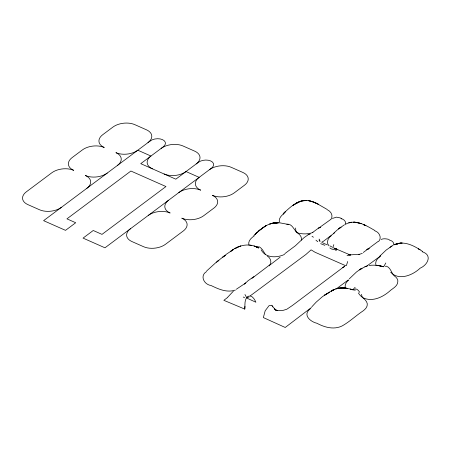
<?xml version="1.0" encoding="UTF-8"?>
<svg xmlns="http://www.w3.org/2000/svg" width="451" height="451" viewBox="0 0 451 451"><rect width="100%" height="100%" fill="white"/><g stroke="black" fill="none" stroke-linecap="round" stroke-linejoin="round"><path stroke-width="0.68" d="M393.813 244.837C394.197 242.215 391.558 240.462 389.286 240.033M227.332 297.666L223.865 300.327L244.763 309.093C245.197 304.78 244.081 299.475 247.898 296.341C251.889 294.621 254.578 299.126 255.875 302.221L246.973 298.167M301.313 240.118C302.131 236.933 299.633 234.092 296.989 232.705M244.961 306.37L244.763 309.093M383.643 266.868L385.791 262.978M347.693 261.512L346.362 265.667L345.325 265.543L315.069 252.272L311.094 249.848L305.981 254.415L250.446 295.709M332.669 247.926L333.819 244.639M330.882 219.507C333.514 216.153 331.186 211.468 327.618 209.952M378.564 241.567C382.138 237.936 379.347 232.192 374.944 230.861M269.213 265.893C272.173 262.978 270.882 257.949 267.364 256.129M344.835 224.902C347.14 222.236 343.854 218.966 341.057 218.69M311.878 306.748L316.185 302.136L322.572 296.549L332.573 290.235L337.179 288.414M227.524 297.406L233.376 291.177M349.316 278.819L356.465 272.004L360.417 269.157L366.099 266.282M352.823 289.751L355.123 287.315M253.8 235.625L259.505 230.275L263.536 227.389L261.044 229.198C265.865 225.117 272.009 222.225 278.453 222.839L271.141 223.499L273.977 222.963L269.715 224.051L272.618 223.172L278.453 222.839M379.77 256.151L386.118 250.102L391.88 246.083L389.991 247.289M284.074 212.962C288.398 208.796 292.896 204.591 298.444 202.121L296.713 202.95C303.478 198.682 312.16 200.486 318.637 204.433L317.521 203.886L327.246 209.506M333.655 233.274L337.309 229.909L343.989 225.055M206.789 270.848L216.317 262.211L226.673 254.031L233.325 249.595L230.686 251.32C237.942 245.412 248.157 242.903 256.884 247.007L254.178 246.122L256.884 247.007M251.962 278.357L269.591 264.974M310.265 308.811C302.255 314.77 310.288 321.749 316.957 323.277C324.5 327.313 333.633 329.957 341.852 326.073C348.815 322.302 354.683 316.788 361.138 312.233C364.036 310.378 367.695 307.723 367.294 303.822C366.398 298.872 360.439 297.209 358.331 292.834M253.93 276.564L247.954 280.815L244.504 284.091L245.767 282.94L236.33 289.254M363.292 252.464L378.045 241.494M318.479 228.116L320.481 227.293L318.479 228.116L312.475 232.575M334.732 232.699L323.525 241.217L321.625 242.249M311.5 307.464L285.229 327.477L263.356 317.577L265.177 310.79L269.01 305.699L271.553 305.254L275.64 309.95L274.242 308.749L277.162 310.446L280.06 310.66L283.425 310.282L286.842 309.223L292.383 305.49L344.823 266.073M269.997 264.957L280.156 257.155M258.423 231.194L260.808 229.328L256.281 233.066M348.865 279.913C346.396 281.728 344.226 284.976 345.483 288.116M337.083 288.307L348.172 280.032M216.497 262.223L218.893 260.278L217.63 261.304M331.243 235.743C327.99 237.784 325.966 242.632 328.903 245.789M206.643 271.525C199.41 275.685 204.14 284.671 211.079 285.517C218.611 289.159 226.926 292.981 235.433 290.032M327.939 293.139L327.037 293.832L329.433 292.062L328.396 292.789M283.904 213.735C280.917 215.623 277.923 219.462 279.834 223.07M380.125 256.54C377.324 258.389 374.668 261.834 376.038 265.335M254.234 235.901C251.246 237.886 247.622 241.212 248.98 245.192M366.054 266.626L380.616 255.92M391.536 246.302L393.018 245.276M284.852 253.625L295.377 245.767L304.16 237.547L308.693 234.435M318.93 227.924L330.527 219.614M342.692 267.516L344.716 266.53M345.714 224.158C355.602 218.758 366.291 225.596 374.843 230.506M299.949 201.507L295.664 203.7L301.296 201.056L306.33 200.498M284.609 254.398C276.953 257.989 265.836 258.327 261.146 249.871M362.288 253.383L358.799 254.522M393.96 244.876C403.808 240.05 414.424 245.829 422.536 251.444M332.421 218.453L336.463 217.145L340.217 217.906L341.819 218.69M366.375 266.208L364.938 266.704L367.661 265.825M309.183 234.266L308.022 234.661L310.339 233.922M300.394 201.36L304.374 200.526M312.96 232.519C308.991 233.855 304.701 234.261 300.563 233.562C293.883 233.5 293.872 223.454 286.87 224.215L288.499 224.626M381.129 239.442C383.643 238.314 386.468 238.827 389.05 239.442M337.393 288.493L335.803 288.939C341.508 286.864 347.614 288.228 353.223 289.869L350.388 289.136L354.3 289.97M246.894 297.609L249.031 297.034M359.323 254.268L349.638 254.911M369.194 265.464C373.986 264.754 378.908 265.391 383.53 266.716M385.295 266.315L386.349 266.169C391.395 267.855 391.231 274.388 395.544 276.841C396.756 277.917 397.759 279.383 397.855 281.046C398.182 285.511 393.746 287.901 390.696 290.218C383.288 297.04 372.205 302.598 362.395 297.485L361.392 294.328M340.15 288.009L338.729 288.183L344.525 287.975L340.657 287.964M349.288 255.491L347.044 255.367M344.598 288.031L343.076 287.901L347.293 288.369L346.002 288.093M257.955 247.142L256.32 246.985L259.353 246.883L260.971 248.101L262.595 249.905L265.476 254.573M280.206 222.901L287.603 224.305M354.046 289.869L355.518 290.055M277.675 310.502L275.584 310.237L277.162 310.446M251.726 245.479L249.786 245.186M382.386 266.366L379.68 265.876L381.095 266.135M350.489 255.024L348.522 254.522L350.359 255.029L333.452 247.802M355.264 288.86L356.882 289.271L358.449 290.523L359.763 292.361M320.644 243.664L324.85 245.327M331.773 246.906L329.952 245.896M327.257 244.899L322.42 242.717M329.799 247.903L331.806 249.132L335.24 249.798L336.305 250.677M422.164 251.731C432.768 254.945 427.672 265.036 420.152 268.159C412.8 275.251 398.825 281.035 390.696 272.235M418.737 249.031L418.455 248.879L420.106 249.798M243.303 297.023L244.589 297.756M312.03 236.29L313.411 237.237M315.965 240.163L317.763 241.713M296.651 232.378L295.974 231.724L295.552 228.003M319.066 240.056L319.787 241.246M244.961 294.497L246.302 296.944M272.201 305.665L272.855 306.894M319.116 239.092L320.114 241.341M152.455 168.821A15.565 9.105 -6.2 0 1 150.95 156.035L137.803 150.217A15.565 9.105 -6.2 0 1 115.93 152.663A15.565 9.105 -6.2 0 1 117.435 165.449M164.147 173.996A15.565 9.105 -6.2 0 0 186.021 171.549L199.167 177.367A15.565 9.105 -6.2 0 0 200.672 190.153A15.565 9.105 -6.2 0 0 178.799 192.6M168.618 200.21A15.565 9.105 -6.2 0 0 170.123 213.002A15.565 9.105 -6.2 0 0 148.249 215.443M147.984 142.601A15.565 9.105 -6.2 0 0 146.479 129.815L134.793 124.645A15.565 9.105 -6.2 0 0 112.919 127.086L102.738 134.702A15.565 9.105 -6.2 0 0 104.243 147.488A15.565 9.105 -6.2 0 0 82.37 149.935L72.183 157.551A15.565 9.105 -6.2 0 0 73.688 170.337A15.565 9.105 -6.2 0 0 51.814 172.778L26.355 191.816A15.565 9.105 -6.2 0 0 27.861 204.602L39.553 209.777A15.565 9.105 -6.2 0 0 61.421 207.33M107.253 173.066A15.565 9.105 -6.2 0 1 85.38 175.507A15.565 9.105 -6.2 0 1 86.885 188.292M209.354 169.751A15.565 9.105 -6.2 0 1 231.228 167.31L242.914 172.479A15.565 9.105 -6.2 0 1 244.419 185.265L234.238 192.881A15.565 9.105 -6.2 0 1 212.365 195.322A15.565 9.105 -6.2 0 1 213.87 208.108L203.683 215.725A15.565 9.105 -6.2 0 1 181.809 218.171A15.565 9.105 -6.2 0 1 183.315 230.957L165.494 244.284A15.565 9.105 -6.2 0 1 143.621 246.725L131.934 241.556A15.565 9.105 -6.2 0 1 130.429 228.77M161.137 148.418A15.565 9.105 -6.2 0 1 183.01 145.977L194.697 151.147A15.565 9.105 -6.2 0 1 196.202 163.933M255.773 233.556L254.995 234.39L257.081 232.372L255.773 233.556M284.243 212.804L283.11 213.96L285.382 211.711L284.243 212.804M360.975 268.903L359.735 269.929L361.99 268.238L360.975 268.903M223.893 256.258L222.794 257.115L225.252 255.351L223.893 256.258M339.603 228.116L338.583 228.905L341.052 227.124L339.603 228.116M150.149 140.983L43.6 220.657L65.519 230.354L75.7 222.738L66.934 218.859L130.897 171.03L165.962 186.545L101.999 234.373L93.233 230.495L83.052 238.111L104.97 247.808L211.519 168.133A8.755 5.119 -6.2 0 0 210.668 160.939A8.755 5.119 -6.2 0 0 198.367 162.315L175.822 179.177L140.751 163.662L163.301 146.8A8.755 5.119 -6.2 0 0 162.456 139.607A8.755 5.119 -6.2 0 0 150.149 140.983M265.284 226.188L263.891 227.107L266.327 225.517L265.284 226.188M325.199 294.745L324.241 295.366L326.789 293.787L325.199 294.745M294.356 204.5L292.97 205.363L295.619 203.773L294.356 204.5M332.759 290.292L331.327 291.166L334.05 289.672L332.759 290.292M236.499 247.768L234.92 248.659L237.705 247.154L236.499 247.768M332.539 290.297L331.271 290.985L333.965 289.638L332.539 290.297M367.813 249.104L366.787 249.606L369.189 248.529L367.813 249.104M239.38 246.421L237.959 247.052L240.795 246.015L239.38 246.421M396.536 244.042L395.082 244.577L399.067 243.337L402.061 243.033L399.067 243.337L394.529 244.656L397.23 243.715L396.209 244.07L400.798 243.145L396.536 244.042M350.292 222.478L348.837 222.833L351.786 222.23L350.292 222.478M275.747 222.873L274.112 223.003L277.015 222.833L275.747 222.873M354.875 222.213L353.629 222.123L356.668 222.405L361.127 223.589L354.875 222.213M355.022 222.439L353.409 222.32L356.578 222.557L355.022 222.439M378.101 265.583L376.686 265.408L379.59 265.791L378.101 265.583M309.752 200.819L308.084 200.577L312.921 201.783L316.997 203.598L309.752 200.819M336.029 248.946L334.321 248.456L336.965 249.223L336.029 248.946M364.746 225.128L363.207 224.559L365.908 225.596L364.746 225.128M257.493 247.436L255.818 246.635L258.564 248.05L257.493 247.436"/></g></svg>
